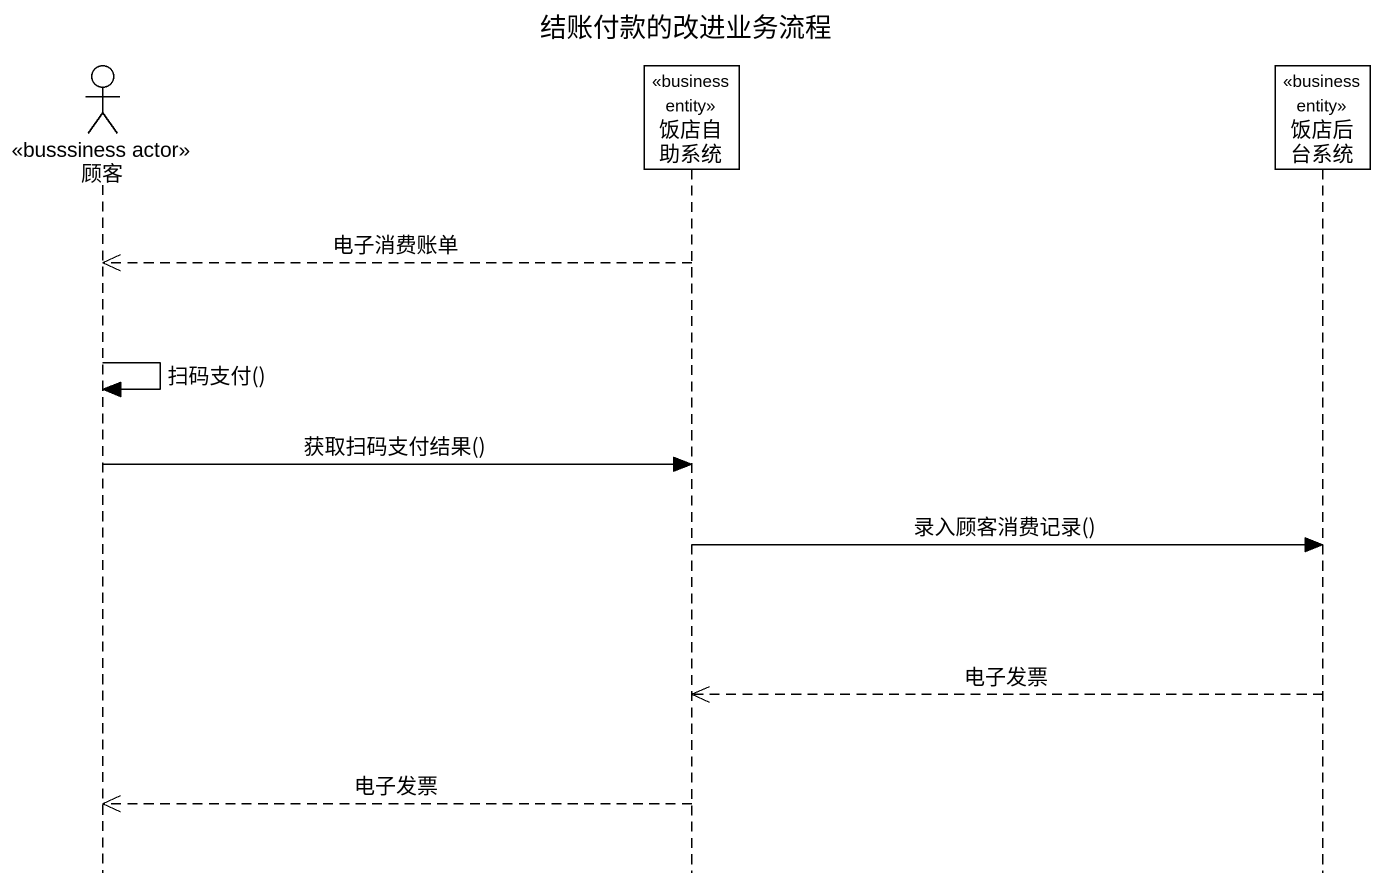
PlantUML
@startuml
title 结账付款的改进业务流程
hide footbox
actor 顾客 <<busssiness actor>>
participant 饭店自助系统 <<business entity>>
participant 饭店后台系统 <<business entity>>

饭店自助系统 -->> 顾客 : 电子消费账单
顾客 -> 顾客 : 扫码支付()
顾客 -> 饭店自助系统 : 获取扫码支付结果()
饭店自助系统 -> 饭店后台系统 : 录入顾客消费记录()
饭店后台系统 -->> 饭店自助系统 : 电子发票
饭店自助系统 -->> 顾客 : 电子发票
@enduml
